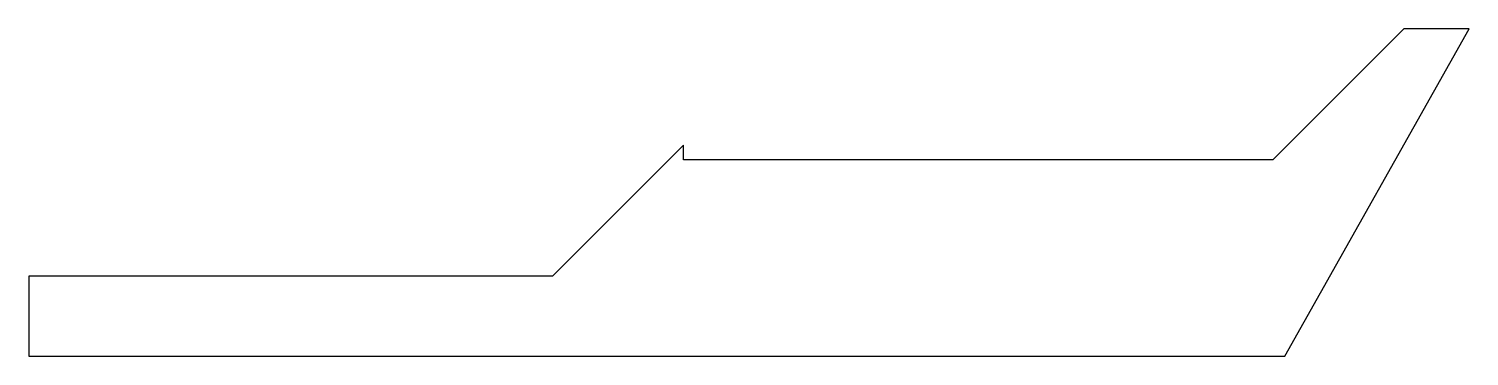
# Model space of a CAD drawing. Header units: millimetres. Extents: x 0 to 110, y 0 to 25.
import ezdxf

# ---------------------------------------------------------------- set-up
doc = ezdxf.new("R2010")
doc.units = ezdxf.units.MM
doc.layers.add('CUT_OUTER', color=7, linetype='Continuous')

msp = doc.modelspace()

# ---------------------------------------------------------------- linework, layer by layer
at = {"layer": 'CUT_OUTER'}
msp.add_lwpolyline([(95, 15.01581), (50, 15.01581), (50, 16.12693), (40, 6.12693), (0, 6.12693), (0, 0), (95.92861, 0), (110.000002, 25.015809), (105, 25.01581)], close=True, dxfattribs=at)

doc.saveas('drawing.dxf')
